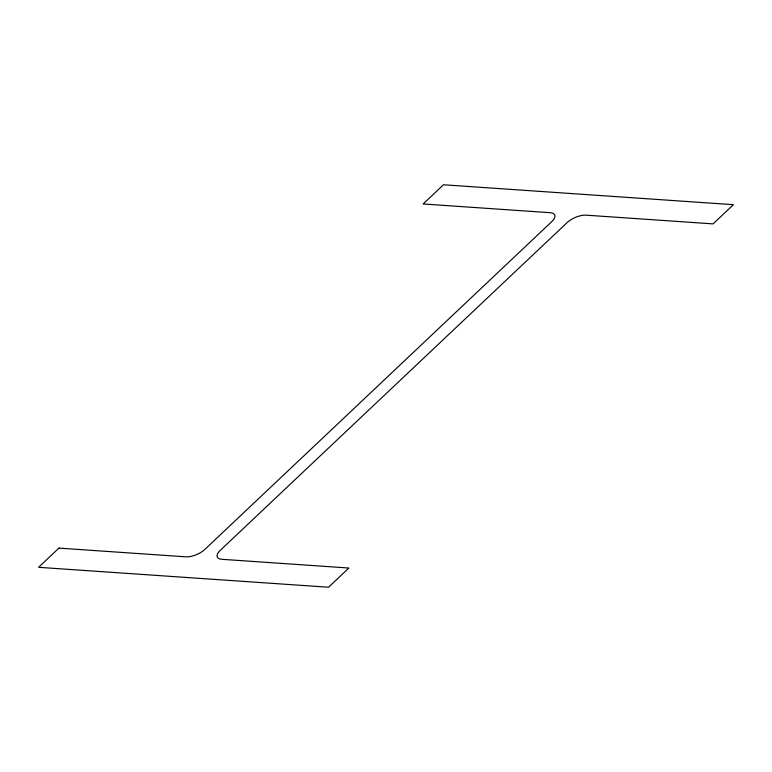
<?xml version="1.0" encoding="UTF-8"?>
<svg xmlns="http://www.w3.org/2000/svg" width="772" height="772" viewBox="0 0 772 772"><rect width="100%" height="100%" fill="white"/><g stroke="black" fill="none" stroke-linecap="round" stroke-linejoin="round"><path stroke-width="1.16" d="M58.923 548.11L38.6 567.314L328.544 587.231L348.867 568.028L221.882 559.304A14.494 6.263 -23.9 0 1 220.174 550.426L567.102 222.625A14.494 6.263 -23.9 0 1 586.102 215.166L713.077 223.89L733.4 204.686L443.456 184.769L423.133 203.972L550.118 212.696A14.494 6.263 -23.9 0 1 551.826 221.574L204.898 549.374A14.494 6.263 -23.9 0 1 185.898 556.834L58.923 548.11"/></g></svg>
